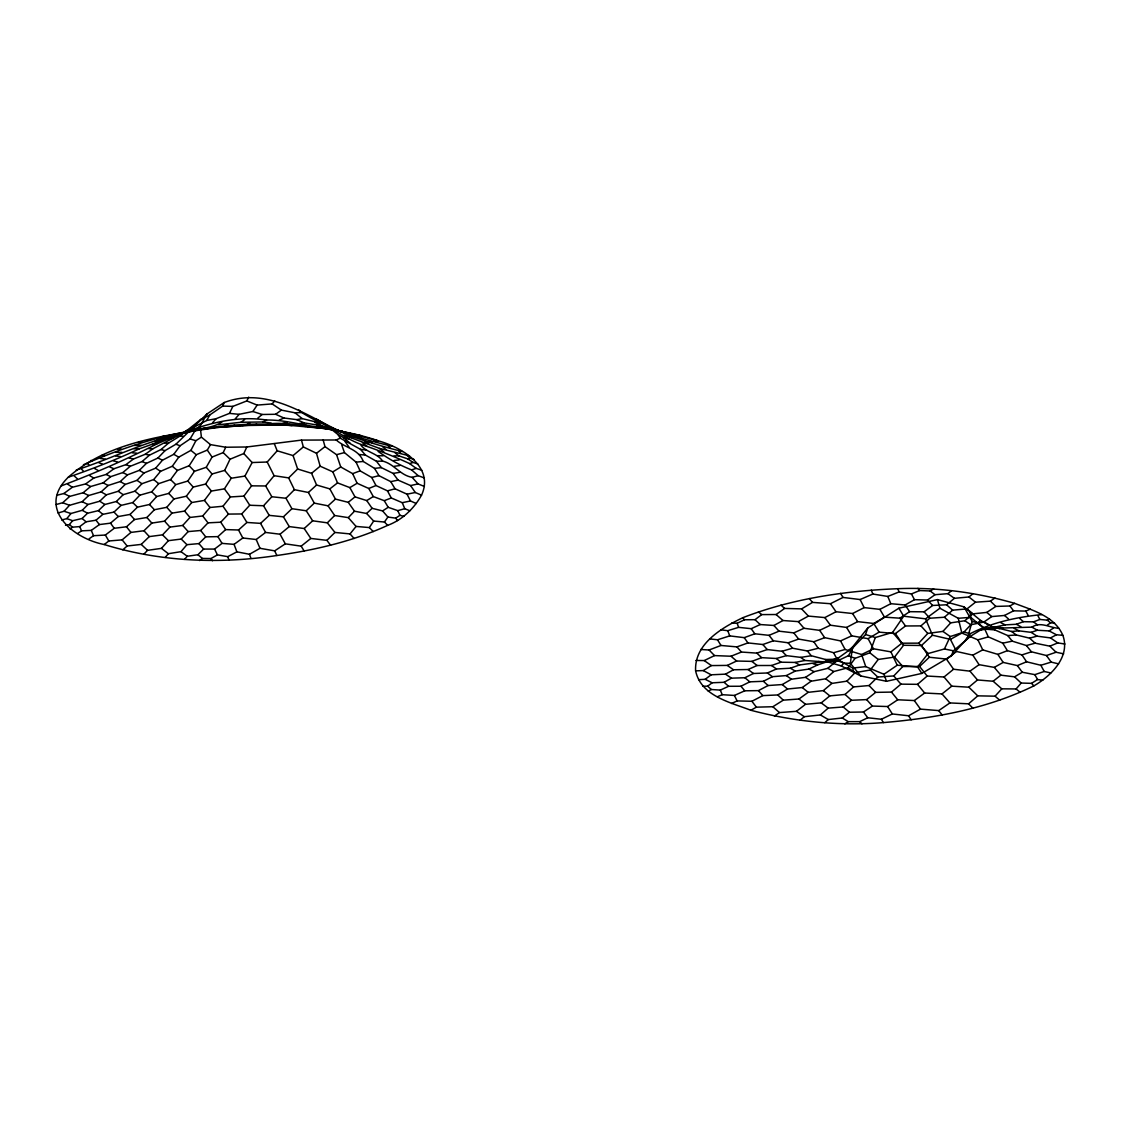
<?xml version="1.0" encoding="UTF-8"?>
<svg xmlns="http://www.w3.org/2000/svg" width="1121" height="1121" viewBox="0 0 1121 1121"><rect width="100%" height="100%" fill="white"/><g stroke="black" fill="none" stroke-linecap="round" stroke-linejoin="round"><path stroke-width="1.5" d="M695.609 670.848C694.221 644.015 721.574 627.872 742.775 617.713C792.127 598.558 845.164 590.795 897.851 588.707C937.198 587.026 976.797 592.42 1014.603 603.336C1032.357 610.23 1054.553 616.102 1062.848 635.313C1070.695 656.85 1050.923 676.005 1033.856 685.884C987.055 708.808 934.928 718.239 883.376 722.597C838.942 726.254 793.906 721.616 750.86 710.266C730.332 702.335 700.961 696.071 695.609 670.848L703.287 670.582L711.387 665.58L727.291 665.412L736.595 661.026L751.841 661.376L761.621 657.663L776.349 658.503L786.396 655.645L800.786 657.382L811.282 655.743L825.617 659.498L837.065 659.19L852.717 668.06L865.748 666.631L883.951 674.267L886.515 681.288L921.84 673.413L951.154 656.065L967.507 638.115L984.056 627.816C1000.17 628.461 1015.99 627.508 1031.923 627.157C1040.764 621.09 1049.845 627.984 1058.827 628.25M61.333 485.855C93.674 473.735 125.384 459.904 156.576 444.112C191.074 428.656 228.516 414.21 266.546 420.025C284.244 419.744 301.311 424.985 318.84 427.185C338.836 430.814 358.986 434.051 378.239 440.805C401.192 447.167 434.794 466.462 421.524 495.188C413.985 508.612 402.285 519.892 387.712 525.343C352.723 541.429 314.833 550.075 276.859 555.512C219.366 564.241 159.953 561.775 104.225 544.526C72.781 538.486 36.461 508.233 68.269 477.238C108.555 441.45 166.342 435.256 217.502 427.437L255.028 424.789L280.698 424.971L242.64 425.546L217.502 427.437M886.515 681.288L860.704 675.935L850.363 663.324L852.492 647.097L867.78 627.928L898.888 608.199L937.464 599.595L963.99 606.853L980.721 620.516L991.342 626.471L1011.604 631.473L1018.975 630.843L1031.152 632.342L1037.373 630.254L1049.158 630.927L1056.444 634.78L1062.848 635.313M967.507 638.115L972.145 621.398L963.99 606.853M698.621 679.676L705.179 679.312L712.129 682.773L724.096 682.297L731.467 678.163L744.876 677.743L753.452 673.483L767.423 672.978L776.461 668.985L790.375 668.214L799.553 664.963L835.425 660.045L853.403 647.181L865.58 634.528L867.78 627.928M731.551 703.498L737.1 700.919L751.883 701.27L762.841 695.609L777.764 694.95L787.503 689.009L802.258 687.537L811.142 681.204L825.645 678.78L833.744 671.549L848.107 667.724L855.099 658.349L869.84 652.8L875.291 637.555L892.652 632.37L903.68 616.2L925.568 618.834L939.888 608.227L958.231 618.288L970.716 617.335L984.784 629.133L988.33 636.882L1002.777 643.174L1007.415 650.67L1021.946 654.902L1031.46 651.819L1046.454 655.519L1056.08 652.24L1063.647 653.837M56.05 504.562L62.692 502.726L69.726 496.393L83.094 492.778L90.549 486.556L103.188 482.857L110.685 476.663L122.806 472.572L130.246 466.294L142.031 461.572L149.471 455.168L160.976 449.549L168.654 443.019L179.963 436.083L200.295 419.871L209.823 414.924L222.687 406.096L224.228 402.509C268.816 385.624 308.317 417.348 347.09 434.696C365.25 441.338 383.718 446.873 402.383 451.553M951.154 656.065L953.439 650.811L970.31 636.462M89.105 538.809L93.519 535.712L105.36 535.039L114.23 528.285L126.477 526.786L134.52 519.541L146.879 517.496L154.404 509.733L166.777 507.309L173.965 498.943L186.338 496.225L193.218 487.089L205.647 484.048L212.051 473.987L224.69 470.386L230.015 459.232L243.803 453.543L246.816 446.985L301.479 440.105L336.258 439.978L340.195 438.143L360.458 449.311L365.446 455.07L376.46 461.277L381.364 467.625L393.121 473.412L398.081 480.11L410.594 485.575L415.288 492.497L421.524 495.188M883.951 674.267L897.248 665.215L917.581 666.939L928.104 653.543L944.414 648.975L950.244 636.56L963.99 632.048L970.814 624.761L983.86 622.057L991.777 616.578L1004.528 615.457L1013.566 610.833L1025.799 611.085L1030.325 609.109M77.783 533.414L81.525 530.85L91.291 530.387L99.405 524.572L110.517 523.157L118.266 516.543L130.022 514.441L137.463 507.154L149.485 504.506L156.674 496.547L168.781 493.408L175.731 484.65L187.796 481.049L194.437 471.31L206.264 467.289L212.051 457.074L223.177 452.618L225.741 447.237L246.816 446.985M57.031 495.244L63.855 493.52L72.333 487.271L85.644 483.936L93.786 478.036L106.187 474.449L113.95 468.732L125.888 464.655L133.483 459.007L145.282 454.257L152.988 448.722L206.67 420.501L216.143 418.679L229.455 413.383L232.846 406.391L246.816 400.926L248.694 397.128M61.697 520.018L66.826 518.617L72.641 520.719L82.099 518.491L87.564 513.222L98.41 510.644L104.828 504.492L116.36 501.507L123.184 494.683L134.968 491.18L141.891 483.712L153.703 479.564L160.541 471.338L172.298 466.252L178.757 457.158L190.906 450.348L195.881 440.707L201.388 437.134L200.141 426.12L206.895 414.027L224.228 402.509M104.225 544.526L108.821 540.981L122.161 539.86L130.947 532.419L143.964 530.751L151.839 523.087L164.577 521.153L171.975 513.138L184.587 511.078L191.761 502.53L204.442 500.4L211.435 491.054L224.424 488.854L231.248 478.247L244.924 476.075L252.141 462.539L267.204 462.02L277.181 450.796L274.295 443.622M206.67 420.501L209.823 414.924M70.147 529.14L72.459 527.164L79.717 526.604L86.079 521.797L96 520.214L102.866 514.343L114.006 512.087L121.068 505.403L132.754 502.586L139.831 495.188L151.713 491.811L158.664 483.655L170.588 479.62L177.384 470.442L189.169 465.733L196.231 454.734L207.287 450.096L210.496 444.631L225.741 447.237M717.412 696.744L722.232 694.698L734.409 695.44L744.778 690.802L758.427 690.62L768.123 685.534L782.276 684.553L791.426 679.214L805.537 677.322L814.112 671.675L827.816 668.326L835.453 661.894L848.373 655.743L853.403 647.181M58.026 512.998L64.065 511.26L70.945 513.502L82.225 510.321L87.984 504.478L99.755 501.227L106.341 494.837L118.251 491.278L125.174 484.426L137.028 480.349L143.992 472.978L155.693 468.13L162.489 460.185L173.783 454.313L180.117 445.752L190.066 438.97L195.516 429.805L200.141 426.12M229.455 413.383L239.137 414.336L252.87 411.505L257.143 405.101L272.137 403.91L281.371 410.104L295.061 412.822L301.717 412.5C329.196 429.819 360.794 438.647 392.014 446.312M267.204 462.02L274.099 475.696L288.643 477.896L294.389 489.681L308.401 492.483L314.286 503.119L328.061 505.823L334.661 515.506L348.295 517.636L356.072 526.436L369.327 527.571L373.671 521.055L384.447 522.036L387.712 525.343M384.447 522.036L387.894 517.047L395.699 518.14L399.945 515.31L403.91 516.361M965.475 640.063L970.197 633.701C992.758 622.141 1017.308 617.054 1041.829 614.588M750.86 710.266L756.395 707.169L772.873 706.72L783.285 700.163L798.965 699L808.185 692.33L823.332 690.62L831.894 683.418L846.901 681.148L855.001 672.698L870.358 669.98L878.205 659.456L894.558 657.102L903.554 645.276L921.504 645.486L932.49 635.215L950.44 639.376L961.86 633.057L977.89 639.839L988.33 636.882M122.792 549.836L127.121 546.011L141.232 544.4L149.289 536.595L162.531 534.857L169.93 527.094L182.723 525.441L189.967 517.454L202.705 515.968L210.005 507.477L222.981 506.244L230.408 496.953L243.888 496.113L251.566 485.841L265.677 485.968L274.099 475.696M165.235 557.403L168.346 553.718L180.985 551.658L186.941 544.68L198.907 543.601L205.732 536.861L217.908 536.623L225.657 529.602L238.535 529.995L246.9 522.456L260.576 523.367L269.194 515.366L283.417 516.809L291.922 508.71L306.229 510.77L312.661 520.803L327.318 522.834L334.927 532.447L350.046 533.918L356.072 526.436M66.826 518.617L70.945 513.502M65.508 525.245L69.348 524.572L72.641 520.719M184.559 559.393L187.249 556.254L197.941 554.741L203.63 549.066L214.559 549.08L222.014 543.377L234.051 544.358L242.823 537.996L256.205 539.509L265.579 532.433L280.04 534.213L289.26 526.59L304.197 528.523L310.825 538.444L326.898 540.35L330.611 545.254M235.27 418.806L239.137 414.336M824.762 722.681L828.279 719.556L842.277 718L849.396 712.227L863.45 712.003L872.376 706.062L887.608 706.538L897.725 699.784L914.316 700.555L924.657 693.03L942.018 693.913L951.771 686.164L968.824 687.201L977.484 679.957L993.15 681.246L1001.782 688.826L1016.074 688.953L1021.175 683.039L1031.558 683.348L1037.556 679.55L1042.838 680.195M212.486 422.841L216.143 418.679M272.137 403.91L274.757 400.94M64.065 511.26L69.502 505.305L82.141 501.704L88.699 495.51L101.114 491.895L108.148 485.477L120.283 481.554L127.444 474.87L139.298 470.372L146.445 463.351L157.935 458.027L165.039 450.628L175.913 444.238L206.895 414.027M143.796 554.236L147.552 550.341L161.466 548.351L168.374 540.672L181.224 539.061L188.16 531.592L200.701 530.485L207.988 522.848L220.753 522.204L228.446 514.091L241.716 513.95L249.731 505.249L263.547 505.753L271.814 496.743L285.967 498.256L294.389 489.681M695.917 660.465L704.226 660.563L714.539 655.589L730.99 656.233L741.457 652.044L756.829 653.123L767.212 649.563L782.052 651.245L792.505 648.204L807.344 650.979L818.218 648.274L833.59 652.73L845.108 649.465L861.601 654.51L873.455 648.793L890.901 651.861L901.873 643.202L918.758 643.146L927.754 633.421L942.915 631.403L950.692 622.87L964.845 620.74L972.888 613.846L986.788 612.402L995.84 606.419L1009.881 605.985L1014.603 603.336M842.277 718L848.261 721.644L859.695 721.644L867.766 717.762L881.4 719.262L892.33 713.965L908.599 715.773L920.481 709.117L938.711 710.602L949.907 702.923L968.586 703.82L977.764 695.847L995.056 696.183L1001.782 688.826M774.457 716.025L779.431 712.578L796.414 711.317L805.537 704.296L821.231 702.881L829.806 695.889L845.052 694.445L853.585 686.921L869.041 685.534L877.715 677.028L893.773 675.935L902.783 666.533L919.584 666.463L929.309 657.242L946.404 659.064L956.549 651.483L972.832 655.154L982.753 649.858L997.858 654.37L1007.415 650.67M348.295 517.636L354.502 511.204L366.623 513.488L373.671 521.055M327.318 522.834L334.661 515.506M288.643 477.896L297.64 469.012L311.568 473.3L316.584 485.001L329.84 488.896L335.431 499.083L348.239 502.334L354.502 511.204M326.898 540.35L334.927 532.447M703.287 670.582L711.162 674.8L725.483 674.141L733.526 669.769L748.071 669.517L757.109 665.51L771.528 665.496L780.987 662.203L795.097 662.441L804.85 660.479L828.755 662.175L841.198 665.916L844.113 663.072L850.363 663.324M306.229 510.77L314.286 503.119M366.623 513.488L372.102 508.317L382.597 510.91L387.894 517.047M308.401 492.483L316.584 485.001M328.061 505.823L335.431 499.083M304.197 528.523L312.661 520.803M200.295 419.871L201.584 418.736M800.142 720.2L804.318 716.697L820.376 714.946L828.167 708.136L843.188 706.973L851.498 700.275L866.631 699.602L875.641 692.372L891.489 692.091L900.948 684.146L917.524 684.328L927.165 676.047L944.036 677L953.565 669.237L969.945 671.157L979.081 664.669L994.313 667.387L1003.169 662.413L1017.378 665.58L1026.584 661.782L1040.834 665.271L1051.19 662.105L1058.574 663.87M700.807 649.479L709.075 649.998L720.985 645.472L736.903 646.887L747.931 642.922L762.869 644.519L773.35 640.792L788.161 642.795L798.628 639.068L813.846 641.758L824.678 637.667L840.554 640.918L851.708 635.845L868.116 638.676L879.102 632.132L895.427 633.575L905.488 625.98L920.93 625.882L929.799 618.231L944.386 617.237L952.64 610.16L966.989 608.899L975.48 602.187L990.432 601.15L994.944 597.983M849.172 649.914L852.492 647.097M277.181 450.796L293.071 455.574L303.329 446.943L301.479 440.105M257.788 418.133L262.146 414.49L275.668 414.28L283.949 418.021L296.771 419.646L304.253 422.925L321.685 425.7L338.43 430.604M709.817 638.928L717.51 639.769L729.729 635.901L744.232 637.653L754.839 633.785L769.02 635.341L778.997 631.165L793.808 632.889L804.009 628.278L819.647 630.352L830.395 625.196L846.579 627.438L857.635 621.623L873.749 623.472L884.483 617.139L899.883 618.189L909.621 611.688L924.082 611.828L932.644 605.466L946.6 604.794L954.405 598.32L968.922 596.975L972.972 593.682M311.568 473.3L320.172 466.196L332.853 471.871L337.519 482.885L349.85 487.607L354.993 496.869L366.735 500.583L372.102 508.317M348.239 502.334L354.993 496.869M721.083 629.862L727.767 630.689L738.627 627.354L751.196 628.685L760.262 624.551L773.896 625.462L782.99 620.53L798.292 621.623L808.395 616.088L824.846 617.587L836 611.73L852.605 613.523L864.151 607.61L879.901 609.362L890.817 603.701L905.137 604.976L914.484 599.693L927.529 600.029L934.998 594.705L947.89 593.654L951.519 590.725M197.941 554.741L202.355 558.426L210.93 558.552L217.446 554.881L227.745 556.661L236.895 551.84L249.479 554.278L260.002 548.309L274.673 550.859L285.323 543.839L301.171 546.165L310.825 538.444M993.15 681.246L1000.843 675.164L1014.561 676.832L1021.175 683.039M199.636 560.584L202.355 558.426M329.84 488.896L337.519 482.885M303.329 446.943L316.5 453.29L324.992 446.634L323.156 439.993M702.797 686.192L707.659 686.192L712.129 682.773M731.817 622.996L737.142 623.29L744.456 619.773L755.008 619.689L761.748 614.602L776.096 614.532L784.63 608.423L801.613 608.885L812.501 602.383L830.437 603.715L842.992 597.437L860.115 599.539L872.853 594.032L887.804 596.442L899.056 591.958L911.429 593.934L919.626 590.557L930.15 590.963L933.709 588.959M705.179 679.312L711.162 674.8M190.234 430.002L193.961 427.227M68.269 477.238C92.412 468.886 116.262 459.722 139.494 448.708C153.703 444.056 167.281 437.779 181.714 433.701C194.479 427.858 210.23 429.735 221.93 422.028M275.668 414.28L281.371 410.104M83.402 464.753C126.141 446.172 171.485 431.445 218.805 427.213M218.161 424.817L240.945 422.267L244.63 419.618M972.145 621.398L977.498 622.8L980.721 620.516M1047.322 625.098L1050.573 622.842L1054.539 623.066M1049.158 630.927L1053.474 628.068M844.814 723.872L848.261 721.644M382.597 510.91L388.202 507.309L397.745 510.63L404.779 508.724L409.81 510.756M332.853 471.871L340.756 466.995L352.667 473.651L357.109 483.263L368.795 488.49L373.279 496.547L384.251 500.681L388.202 507.309M366.735 500.583L373.279 496.547M349.85 487.607L357.109 483.263M1014.561 676.832L1022.24 672.236L1034.837 674.646L1044.226 671.479L1050.853 672.978M76.256 470.035C110.04 459.246 141.877 442.865 176.908 434.836C214.489 424.859 253.78 422.071 292.455 425.377L288.77 425.279L323.31 428.376L342.62 431.459M195.222 429.749L199.3 427.437M185.147 431.361L188.314 429.581M708.276 691.181L711.303 689.513L720.313 690.102L728.622 686.29L740.911 686.248L749.795 681.834L763.373 681.288L772.411 676.692L786.325 675.585L795.251 671.087L808.928 669.069L817.559 664.949L839.068 657.705M984.784 629.133L994.747 629.876L1007.779 635.579L1016.341 634.976L1029.582 638.157L1037.023 636.153L1050.517 637.919L1056.444 634.78M240.945 422.267L262.692 421.972L266.546 420.025M224.466 425.854L227.815 424.242M979.95 630.324L1005.215 624.873L1016.425 624.271L1023.361 621.693L1033.464 621.875L1039.882 619.451L1047.238 620.165L1049.536 619.072M247.279 424.116L250.235 422.729M279.199 420.123L283.949 418.021M368.795 488.49L375.969 485.519L387.474 490.858L391.271 497.962L402.257 502.684L410.482 500.975L416.255 503.511M1002.777 643.174L1012.249 641.142L1026.416 645.542L1035.173 643.174L1049.859 646.172L1057.748 642.922L1064.95 644.015M384.251 500.681L391.271 497.962M352.667 473.651L360.107 470.848L371.724 477.49L375.969 485.519M200.589 429.455L204.639 427.942M255.028 424.789L256.667 424.242M316.346 419.044C333.007 428.488 348.589 441.24 367.071 446.424C381.7 451.581 395.531 457.088 409.599 463.576L413.145 462.441L417.867 463.968M378.057 451.385C388.497 458.769 399.552 465.271 411.561 469.881L416.255 468.396L421.846 470.288M172.956 436.615L177.398 435.228M232.397 425.938L234.639 425.265M268.059 423.934C287.228 421.678 306.692 427.143 325.931 428.614M387.474 490.858L395.026 488.784L407.049 494.193L415.288 492.497M168.963 439.054L172.984 437.947M242.64 425.546L243.411 425.335M360.976 445.289C366.735 452.688 377.385 453.122 382.625 461.081C394.326 463.982 400.015 475.276 412.122 477.336L418.231 475.696L424.383 477.952M324.992 446.634L336.566 454.664L344.441 452.604L356.058 462.132L360.107 470.848M371.724 477.49L378.968 475.682L390.753 481.638L395.026 488.784M176.908 434.836L181.714 433.701M282.884 423.29L287.102 422.323M410.594 485.575L418.021 483.894L424.383 486.458M390.753 481.638L398.081 480.11M393.975 455.883L398.838 455.855L407.582 458.797L410.426 458.223L413.985 459.428M207.343 428.628L210.762 427.942M296.771 419.646L302.18 418.609L319.905 422.953M393.121 473.412L399.721 472.305M274 424.747L275.948 424.467M394.13 466.322L399.861 465.523M181.49 432.986L186.366 432.398M299.335 423.5L304.253 422.925M154.502 441.492L159.855 440.889M336.258 439.978C344.708 447.854 358.916 449.073 363.26 461.46L374.54 468.382L381.364 467.625M151.91 444.561L156.576 444.112M190.234 430.926L192.308 430.73M356.058 462.132L363.26 461.46M394.116 460.437L399.16 459.974M286.331 424.789L290.199 424.509M156.758 438.773L162.797 438.353M163.162 435.999L166.006 435.845M138.429 442.277L141.807 442.15M134.492 445.471L141.162 445.233M376.46 461.277L382.625 461.081M164.843 443.117L168.654 443.019M117.677 449.045L121.138 448.975M134.086 448.778L139.494 448.708M301.661 425.434L306.579 425.405M115.757 452.295L122.035 452.324M343.881 435.102L379.529 448.428L409.473 455.827M148.729 448.624L152.988 448.722M222.687 406.096L232.846 406.391M377.357 455.658L383.116 455.827M101.843 455.364L104.785 455.448M279.521 424.985L291.642 425.448M179.963 436.083L183.171 436.223M982.08 629.021L986.998 629.231M308.051 426.456L302.698 426.106L305.613 426.442M132.194 452.8L136.762 453.178M359.056 454.495L365.446 455.07M318.84 427.185L361.452 435.705M100.498 458.517L105.22 459.05M115.799 455.995L120.55 456.541M262.692 421.972L271.128 423.051M360.458 449.311L366.217 450.096M830.381 661.138L835.453 661.894M320.046 427.844L323.31 428.376M333.806 429.245L378.239 440.805M818.484 661.516L822.239 662.245M944.414 648.975L953.439 650.811M145.282 454.257L149.471 455.168M998.236 627.045L1002.692 628.04M129.223 458.027L133.483 459.007M338.878 430.786L344.301 432.047M995.56 627.732L999.638 628.685M336.51 430.38L341.274 431.571M90.857 460.465L92.44 460.857M329.588 427.844L338.038 434.598L343.727 437.765L348.827 439.096M160.976 449.549L165.039 450.628M963.99 632.048L970.197 633.701M813.061 663.73L817.559 664.949M113.417 460.857L117.523 461.978M190.066 438.97L195.881 440.707M865.58 634.528L875.291 637.555M316.654 425.335L324.011 427.69M252.87 411.505L262.146 414.49M835.425 660.045L844.113 663.072M314.062 418.988L319.247 420.837M175.913 444.238L180.117 445.752M98.872 462.749L102.319 464.01M125.888 464.655L130.246 466.294M62.692 502.726L69.502 505.305M848.373 655.743L855.099 658.349M357.333 434.934L361.677 436.672M246.816 400.926L257.143 405.101M142.031 461.572L146.445 463.351M109.844 467.023L113.95 468.732M331.536 427.746L336.048 429.665M353.423 434.962L357.487 436.784M192.826 428.586L195.516 429.805M157.935 458.027L162.489 460.185M82.141 501.704L87.984 504.478M83.094 492.778L88.699 495.51M106.187 474.449L110.685 476.663M314.679 422.267L321.685 425.7M63.855 493.52L69.726 496.393M1000.815 622.701L1005.215 624.873M122.806 472.572L127.444 474.87M841.198 665.916L860.704 675.935M808.928 669.069L814.112 671.675M1014.141 628.363L1018.975 630.843M983.86 622.057L988.918 624.649M349.962 434.738L354.11 436.924M103.188 482.857L108.148 485.477M85.644 483.936L90.549 486.556M82.225 510.321L87.564 513.222M827.816 668.326L833.744 671.549M94.598 468.508L98.017 470.4M139.298 470.372L143.992 472.978M1016.425 624.271L1020.881 626.765M101.114 491.895L106.341 494.837M795.097 662.441L799.553 664.963M1031.923 627.157L1037.373 630.254M173.783 454.313L178.757 457.158M89.736 475.682L93.786 478.036M820.376 714.946L828.279 719.556M120.283 481.554L125.174 484.426M790.375 668.214L795.251 671.087M99.755 501.227L104.828 504.492M1031.152 632.342L1037.023 636.153M407.582 458.797L413.145 462.441M373.966 440.049L377.062 442.108M155.693 468.13L160.541 471.338M347.09 434.696L351.377 437.568M67.919 484.342L72.333 487.271M964.845 620.74L970.814 624.761M725.483 674.141L731.467 678.163M368.837 440.539L372.27 442.851M796.414 711.317L804.318 716.697M118.251 491.278L123.184 494.683M1050.517 637.919L1057.748 642.922M137.028 480.349L141.891 483.712M805.537 677.322L811.142 681.204M704.226 660.563L711.387 665.58M727.291 665.412L733.526 669.769M942.915 631.403L950.244 636.56M771.528 665.496L776.461 668.985M786.325 675.585L791.426 679.214M947.89 593.654L954.405 598.32M365.054 441.268L369.075 444.154M848.107 667.724L855.001 672.698M1033.464 621.875L1037.57 624.845M409.599 463.576L416.255 468.396M329.602 426.709L333.133 429.287M180.985 551.658L187.249 556.254M748.071 669.517L753.452 673.483M1011.604 631.473L1016.341 634.976M825.645 678.78L831.894 683.418M767.423 672.978L772.411 676.692M821.231 702.881L828.167 708.136M800.786 657.382L804.85 660.479M977.498 622.8L984.056 627.816M930.15 590.963L934.998 594.705M161.466 548.351L168.346 553.718M751.841 661.376L757.109 665.51M968.922 596.975L975.48 602.187M869.84 652.8L878.205 659.456M776.349 658.503L780.987 662.203M1047.238 620.165L1050.573 622.842M407.427 455.813L410.426 458.223M87.48 463.716L89.176 465.089M395.012 452.772L398.838 455.855M758.455 611.954L761.748 614.602M802.258 687.537L808.185 692.33M798.965 699L805.537 704.296M379.529 448.428L383.858 451.917M362.419 442.683L367.071 446.424M823.332 690.62L829.806 695.889M295.061 412.822L302.18 418.609M1016.074 688.953L1020.152 692.274M201.388 437.134L210.496 444.631M190.906 450.348L196.231 454.734M172.298 466.252L177.384 470.442M153.703 479.564L158.664 483.655M134.968 491.18L139.831 495.188M116.36 501.507L121.068 505.403M98.41 510.644L102.866 514.343M744.876 677.743L749.795 681.834M82.099 518.491L86.079 521.797M382.555 446.62L385.806 449.325M986.788 612.402L991.777 616.578M69.348 524.572L72.459 527.164M966.989 608.899L972.888 613.846M343.727 437.765L350.116 443.173M843.188 706.973L849.396 712.227M825.617 659.498L828.755 662.175M782.276 684.553L787.503 689.009M995.056 696.183L999.722 700.191M730.99 656.233L736.595 661.026M846.901 681.148L853.585 686.921M776.096 614.532L782.99 620.53M411.561 469.881L418.231 475.696M298.606 409.768L301.717 412.5M1004.528 615.457L1008.508 618.974M724.096 682.297L728.622 686.29M1019.844 618.554L1023.361 621.693M946.6 604.794L952.64 610.16M944.386 617.237L950.692 622.87M763.373 681.288L768.123 685.534M1029.582 638.157L1035.173 643.174M772.873 706.72L779.431 712.578M780.959 605.116L784.63 608.423M845.052 694.445L851.498 700.275M707.659 686.192L711.303 689.513M74.238 475.949L77.195 478.653M755.008 619.689L760.262 624.551M141.232 544.4L147.552 550.341M777.764 694.95L783.285 700.163M756.829 653.123L761.621 657.663M151.713 491.811L156.674 496.547M870.358 669.98L877.715 677.028M223.177 452.618L230.015 459.232M968.824 687.201L977.764 695.847M990.432 601.15L995.84 606.419M132.754 502.586L137.463 507.154M1049.859 646.172L1056.08 652.24M859.695 721.644L861.965 723.858M170.588 479.62L175.731 484.65M181.224 539.061L186.941 544.68M162.531 534.857L168.374 540.672M991.342 626.471L994.747 629.876M968.586 703.82L972.972 708.248M782.052 651.245L786.396 655.645M369.327 527.571L373.265 531.578M709.075 649.998L714.539 655.589M869.041 685.534L875.641 692.372M114.006 512.087L118.266 516.543M801.613 608.885L808.395 616.088M189.169 465.733L194.437 471.31M927.529 600.029L932.644 605.466M387.936 445.626L390.01 447.84M149.485 504.506L154.404 509.733M168.781 493.408L173.965 498.943M243.803 453.543L252.141 462.539M143.964 530.751L149.289 536.595M81.385 468.928L83.36 471.086M920.93 625.882L927.754 633.421M164.577 521.153L169.93 527.094M1031.558 683.348L1033.856 685.884M918.758 643.146L928.104 653.543M412.122 477.336L418.021 483.894M773.896 625.462L778.997 631.165M187.796 481.049L193.218 487.089M166.777 507.309L171.975 513.138M924.082 611.828L929.799 618.231M350.046 533.918L354.11 538.486M866.631 699.602L872.376 706.062M758.427 690.62L762.841 695.609M146.879 517.496L151.839 523.087M736.903 646.887L741.457 652.044M182.723 525.441L188.16 531.592M130.022 514.441L134.52 519.541M942.018 693.913L949.907 702.923M894.558 657.102L902.783 666.533M893.773 675.935L900.948 684.146M206.264 467.289L212.051 473.987M198.907 543.601L203.63 549.066M762.869 644.519L767.212 649.563M969.945 671.157L977.484 679.957M798.292 621.623L804.009 628.278M186.338 496.225L191.761 502.53M740.911 686.248L744.778 690.802M184.587 511.078L189.967 517.454M944.036 677L951.771 686.164M892.652 632.37L903.554 645.276M994.313 667.387L1000.843 675.164M809.278 598.53L812.501 602.383M224.69 470.386L231.248 478.247M807.344 650.979L811.282 655.743M205.647 484.048L211.435 491.054M917.524 684.328L924.657 693.03M891.489 692.091L897.725 699.784M742.775 617.713L744.456 619.773M122.161 539.86L127.121 546.011M1026.416 645.542L1031.46 651.819M1007.779 635.579L1012.249 641.142M788.161 642.795L792.505 648.204M126.477 526.786L130.947 532.419M769.02 635.341L773.35 640.792M919.584 666.463L927.165 676.047M938.711 710.602L942.229 715.072M398.978 451.076L400.743 453.318M200.701 530.485L205.732 536.861M204.442 500.4L210.005 507.477M96 520.214L99.405 524.572M793.808 632.889L798.628 639.068M917.917 588.329L919.626 590.557M202.705 515.968L207.988 522.848M751.883 701.27L756.395 707.169M1009.881 605.985L1013.566 610.833M395.699 518.14L397.535 520.592M863.45 712.003L867.766 717.762M224.424 488.854L230.408 496.953M1017.378 665.58L1022.24 672.236M824.846 617.587L830.395 625.196M110.517 523.157L114.23 528.285M1046.454 655.519L1051.19 662.105M914.316 700.555L920.481 709.117M899.883 618.189L905.488 625.98M751.196 628.685L754.839 633.785M345.086 441.562L349.037 447.125M946.404 659.064L953.565 669.237M210.93 558.552L212.486 560.766M744.232 637.653L747.931 642.922M830.437 603.715L836 611.73M222.981 506.244L228.446 514.091M819.647 630.352L824.678 637.667M207.287 450.096L212.051 457.074M244.924 476.075L251.566 485.841M1021.946 654.902L1026.584 661.782M895.427 633.575L901.873 643.202M813.846 641.758L818.218 648.274M905.137 604.976L909.621 611.688M921.504 645.486L929.309 657.242M997.858 654.37L1003.169 662.413M220.753 522.204L225.657 529.602M972.832 655.154L979.081 664.669M917.581 666.939L921.84 673.413M243.888 496.113L249.731 505.249M887.608 706.538L892.33 713.965M908.599 715.773L911.163 719.85M852.605 613.523L857.635 621.623M873.749 623.472L879.102 632.132M301.171 546.165L304.197 551.098M846.579 627.438L851.708 635.845M717.51 639.769L720.985 645.472M241.716 513.95L246.9 522.456M338.038 434.598L340.195 438.143M217.908 536.623L222.014 543.377M374.54 468.382L378.968 475.682M898.888 608.199L903.68 616.2M283.417 516.809L289.26 526.59M881.4 719.262L883.376 722.597M879.901 609.362L884.483 617.139M263.547 505.753L269.194 515.366M840.624 593.359L842.992 597.437M105.36 535.039L108.821 540.981M285.967 498.256L291.922 508.71M265.677 485.968L271.814 496.743M1034.837 674.646L1037.556 679.55M260.576 523.367L265.579 532.433M1025.799 611.085L1028.097 615.289M280.04 534.213L285.323 543.839M1040.834 665.271L1044.226 671.479M1038.032 616.004L1039.882 619.451M833.59 652.73L837.065 659.19M238.535 529.995L242.823 537.996M911.429 593.934L914.484 599.693M840.554 640.918L845.108 649.465M868.116 638.676L873.455 648.793M407.049 494.193L410.482 500.975M950.44 639.376L956.549 651.483M860.115 599.539L864.151 607.61M214.559 549.08L217.446 554.881M734.409 695.44L737.1 700.919M977.89 639.839L982.753 649.858M890.901 651.861L897.248 665.215M397.745 510.63L399.945 515.31M274.673 550.859L276.859 555.512M256.205 539.509L260.002 548.309M79.717 526.604L81.525 530.85M925.568 618.834L932.49 635.215M91.291 530.387L93.519 535.712M720.313 690.102L722.232 694.698M402.257 502.684L404.779 508.724M887.804 596.442L890.817 603.701M871.297 590.15L872.853 594.032M234.051 544.358L236.895 551.84M727.767 630.689L729.729 635.901M897.851 588.707L899.056 591.958M737.142 623.29L738.627 627.354M249.479 554.278L250.95 558.398M341.611 444.547L344.441 452.604M227.745 556.661L228.908 559.982M861.601 654.51L865.748 666.631M336.566 454.664L340.756 466.995M293.071 455.574L297.64 469.012M316.5 453.29L320.172 466.196M937.464 599.595L939.888 608.227M958.231 618.288L961.86 633.057M852.717 668.06L853.712 672.11M970.057 612.108L970.716 617.335"/></g></svg>
